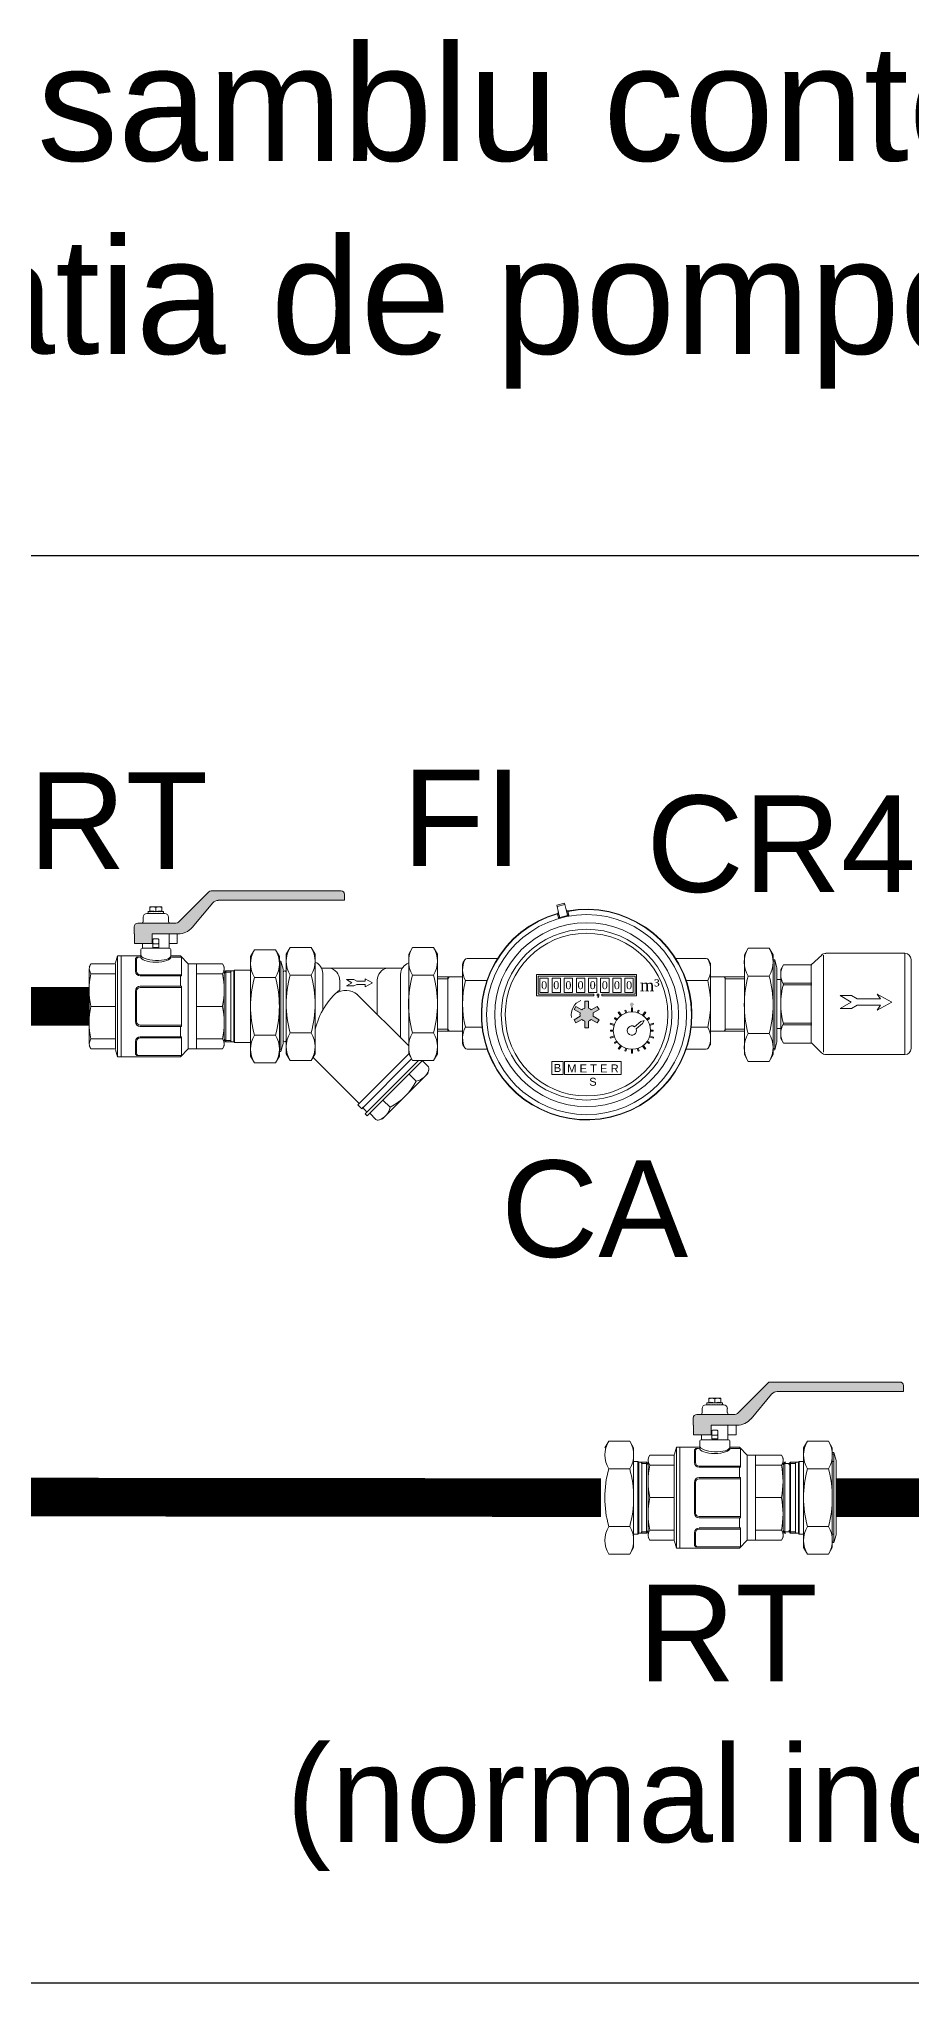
# Model space of a CAD drawing. Extents: x -6531732 to 89637, y -8915 to 32458.
# Drawn here: x 9324 to 10455, y 29940 to 32458 of the extents above; entities that cross this region are included whole.
import ezdxf

# ---------------------------------------------------------------- set-up
doc = ezdxf.new("R2010")
doc.units = 0
doc.linetypes.add('AM_ISO08W050', pattern=[18, 12, -1.5, 3, -1.5])
doc.layers.add('SAN-MC-COLD WATER', color=5, linetype='Continuous', lineweight=30)
doc.layers.add('SAN-MC-VALVE', color=7, linetype='Continuous', lineweight=5)
doc.layers.add('SAN-MC-TEXT', color=7, linetype='Continuous')
doc.styles.get("Standard").update_dxf_attribs({"font": 'arial.ttf'})

msp = doc.modelspace()

# ---------------------------------------------------------------- hatches: boundary and pattern name
at = {"layer": 'SAN-MC-VALVE', "lineweight": 5}
h = msp.add_hatch(color=1, dxfattribs=at)
h.dxf.hatch_style = 1
h.paths.add_polyline_path([(9448.5, 31286.6), (9448.1, 31308.3), (9448.4, 31310.1), (9449, 31311.2), (9450.1, 31312.2), (9450.5, 31312.4), (9451.6, 31312.9), (9452.8, 31313), (9502.2, 31313), (9503.9, 31313.4), (9505.5, 31314.4), (9544.7, 31353.6), (9546.2, 31354.6), (9548, 31355), (9716.1, 31355), (9719.4, 31353.6), (9720.7, 31350.3), (9720.7, 31342.6), (9557, 31342.6), (9554.8, 31342.3), (9553, 31341.7), (9551.2, 31340.6), (9549.8, 31339.2), (9523.1, 31307.4), (9519.2, 31303.7), (9517.4, 31302.4), (9515.1, 31301.2), (9511.6, 31299.9), (9508.1, 31299.2), (9505.2, 31299), (9471.4, 31299), (9471.4, 31286.6)])
h = msp.add_hatch(color=5, dxfattribs=at)
h.dxf.hatch_style = 1
h.paths.add_polyline_path([(10050.5, 31201.2), (10048.3, 31205.1), (10040.5, 31200.7, 0.131031), (10036.7, 31202.9), (10036.7, 31211.8), (10032.2, 31211.8), (10032.2, 31202.9, 0.131031), (10028.3, 31200.7), (10020.6, 31205.1), (10018.3, 31201.2), (10026.1, 31196.8, 0.131031), (10026.1, 31192.3), (10018.3, 31187.8), (10020.6, 31184), (10028.3, 31188.4, 0.131031), (10032.2, 31186.2), (10032.2, 31177.3), (10036.7, 31177.3), (10036.7, 31186.2, 0.131031), (10040.5, 31188.4), (10048.3, 31184), (10050.5, 31187.8), (10042.8, 31192.3, 0.131031), (10042.8, 31196.8)])
h = msp.add_hatch(color=1, dxfattribs=at)
h.dxf.hatch_style = 1
h.paths.add_polyline_path([(10172.9, 30650.1), (10172.5, 30671.9), (10172.9, 30673.7), (10173.5, 30674.7), (10174.5, 30675.7), (10174.9, 30676), (10176, 30676.4), (10177.2, 30676.6), (10226.6, 30676.6), (10228.4, 30676.9), (10229.9, 30677.9), (10269.1, 30717.2), (10270.6, 30718.2), (10272.4, 30718.5), (10440.5, 30718.5), (10443.8, 30717.2), (10445.1, 30713.9), (10445.1, 30706.1), (10281.4, 30706.1), (10279.2, 30705.8), (10277.4, 30705.2), (10275.7, 30704.1), (10274.2, 30702.8), (10247.5, 30670.9), (10243.6, 30667.2), (10241.8, 30666), (10239.5, 30664.7), (10236, 30663.4), (10232.5, 30662.7), (10229.6, 30662.6), (10195.9, 30662.6), (10195.9, 30650.1)])

# ---------------------------------------------------------------- linework, layer by layer
at = {"layer": 'SAN-MC-COLD WATER', "const_width": 50}
msp.add_lwpolyline([(8995.8, 31205.2), (9389.8, 31205.2)], dxfattribs=at)
for points in [[(9209.7, 31205.2), (9209.7, 30629.6, 0.41389), (9269.7, 30569.6), (10053.2, 30568.8)], [(10357.7, 30568.8), (11187, 30568.8, 0.414214), (11247, 30628.8), (11247, 31188.4)]]:
    msp.add_lwpolyline(points, format="xyb", dxfattribs=at)
at = {"layer": 'SAN-MC-TEXT'}
for points in [[(8975.5, 31789.1), (11478.6, 31789.1, -0.414214), (11545.3, 31722.5)], [(11545.3, 30006.6, -0.414214), (11478.6, 29939.9), (8975.5, 29939.9)]]:
    msp.add_lwpolyline(points, format="xyb", dxfattribs=at)
at = {"layer": 'SAN-MC-VALVE', "linetype": 'Continuous', "lineweight": 5}
for p, q in [((9468.3, 31328.6), (9468.3, 31334)), ((9468.3, 31334), (9483.9, 31334)), ((9476.1, 31327.9), (9476.1, 31333.4)), ((9483.9, 31328.6), (9483.9, 31334)), ((9505.5, 31314.4), (9544.7, 31353.6)), ((9549.8, 31339.2), (9523.1, 31307.4)), ((9548, 31355), (9716.1, 31355)), ((9557, 31342.6), (9720.7, 31342.6)), ((9720.3, 31342.6), (9720.7, 31343)), ((9720.7, 31342.6), (9720.7, 31350.3)), ((9448.1, 31299), (9448.1, 31308.3)), ((9452.8, 31313), (9502.2, 31313)), ((9459.8, 31315.3), (9459.8, 31320.8)), ((9464.4, 31325.5), (9487.8, 31325.5)), ((9468.3, 31328.6), (9466, 31327.9)), ((9466, 31327.9), (9486.2, 31327.9)), ((9466, 31325.8), (9466, 31327.9)), ((9466.2, 31325.5), (9466, 31325.8)), ((9467.3, 31325.5), (9466.2, 31325.8)), ((9466.2, 31325.5), (9466.2, 31325.8)), ((9467.3, 31325.8), (9467.3, 31325.5)), ((9469.6, 31325.5), (9467.4, 31325.8)), ((9472.6, 31325.5), (9469.6, 31325.8)), ((9469.6, 31325.8), (9469.6, 31325.5)), ((9476.1, 31325.5), (9472.6, 31325.8)), ((9472.6, 31325.8), (9472.6, 31325.5)), ((9476.1, 31325.8), (9476.1, 31325.5)), ((9479.6, 31325.5), (9476.1, 31325.8)), ((9482.6, 31325.5), (9479.6, 31325.8)), ((9479.6, 31325.8), (9479.6, 31325.5)), ((9484.8, 31325.5), (9482.6, 31325.8)), ((9482.6, 31325.8), (9482.6, 31325.5)), ((9483.9, 31328.6), (9486.2, 31327.9)), ((9486, 31325.5), (9484.8, 31325.8)), ((9484.8, 31325.8), (9484.8, 31325.5)), ((9486.2, 31325.5), (9486, 31325.8)), ((9486, 31325.8), (9486, 31325.5)), ((9486.2, 31325.5), (9486.2, 31327.9)), ((9492.4, 31315.3), (9492.4, 31320.8)), ((9448.5, 31299), (9448.1, 31299)), ((9448.5, 31299), (9448.5, 31286.6)), ((9448.5, 31286.6), (9471.4, 31286.6)), ((9459, 31280.4), (9459, 31286.6)), ((9471.4, 31286.6), (9471.4, 31299)), ((9471.4, 31299), (9505.2, 31299)), ((9472.2, 31281.5), (9472.2, 31291.7)), ((9472.2, 31281.5), (9480, 31281.5)), ((9479.2, 31292.5), (9473, 31292.5)), ((9473, 31286.4), (9479.2, 31286.4)), ((9480, 31281.5), (9480, 31291.7)), ((9493.2, 31280.4), (9493.2, 31299)), ((9503.7, 31286.6), (9493.2, 31286.6)), ((9503.7, 31299), (9503.7, 31286.6)), ((9650.2, 31281.6), (9645.1, 31272.8)), ((9650.2, 31281.6), (9677.4, 31281.6)), ((9677.4, 31281.6), (9682.5, 31272.8)), ((9808.8, 31281.6), (9803.8, 31272.8)), ((9808.8, 31281.6), (9836, 31281.6)), ((9836, 31281.6), (9841.1, 31272.8)), ((10243.9, 31280.6), (10238.9, 31271.8)), ((10271.1, 31280.6), (10243.9, 31280.6)), ((10271.1, 31280.6), (10276.2, 31271.8)), ((9389.8, 31256.6), (9392, 31260.4)), ((9422.5, 31260.4), (9392, 31260.4)), ((9423.6, 31150), (9423.6, 31260.4)), ((9426.3, 31270.6), (9423.9, 31261.6)), ((9426.3, 31139.9), (9426.3, 31270.6)), ((9455.1, 31270.6), (9426.3, 31270.6)), ((9431, 31270.6), (9431, 31139.9)), ((9449.7, 31265.9), (9449.7, 31250.8)), ((9451.2, 31265.9), (9451.2, 31250.8)), ((9454.3, 31269), (9455.1, 31269)), ((9456.7, 31270.6), (9456.7, 31278.8)), ((9458.2, 31280.4), (9494, 31280.4)), ((9495.6, 31270.6), (9495.6, 31278.8)), ((9497.1, 31270.6), (9508, 31270.6)), ((9497.1, 31269), (9509.5, 31269)), ((9508, 31270.6), (9518.1, 31260.4)), ((9509.5, 31269), (9509.5, 31244.6)), ((9518.1, 31260.4), (9562.5, 31260.4)), ((9518.1, 31150), (9518.1, 31260.4)), ((9529, 31150), (9529, 31260.4)), ((9564.8, 31256.5), (9562.5, 31260.4)), ((9564.8, 31256.5), (9564.8, 31154)), ((9604, 31278.6), (9598.9, 31269.8)), ((9598.9, 31269.8), (9598.9, 31140.7)), ((9631.1, 31278.6), (9604, 31278.6)), ((9631.1, 31278.6), (9636.2, 31269.8)), ((9636.2, 31269.8), (9636.2, 31140.7)), ((9636.2, 31263.6), (9638.3, 31263.6)), ((9638.8, 31261.7), (9636.2, 31261.7)), ((9638.3, 31263.6), (9638.3, 31148.8)), ((9638.3, 31263.6), (9641.1, 31253.3)), ((9645.1, 31143.7), (9645.1, 31272.8)), ((9676.9, 31263.6), (9676.8, 31263.6)), ((9682.5, 31143.7), (9682.5, 31272.8)), ((9803.8, 31143.7), (9803.8, 31272.8)), ((9803.8, 31261.4), (9803.8, 31261.4)), ((9841.1, 31143.7), (9841.1, 31272.8)), ((10238.9, 31271.8), (10238.9, 31142.7)), ((10276.2, 31271.8), (10276.2, 31142.7)), ((10276.2, 31265.5), (10278.3, 31265.5)), ((10278.8, 31263.7), (10276.2, 31263.7)), ((10278.3, 31265.5), (10278.3, 31150.8)), ((10278.3, 31265.5), (10281, 31255.3)), ((10281, 31255.3), (10281, 31159.2)), ((10289.5, 31259.1), (10286, 31253)), ((10289.4, 31259.1), (10289.4, 31259.1)), ((10289.5, 31259.1), (10326.2, 31259.1)), ((10325.4, 31259.1), (10339.1, 31271.7)), ((10325.4, 31259.1), (10325.4, 31157.5)), ((10341.4, 31271.7), (10341.4, 31145.9)), ((10344.5, 31273.9), (10447, 31273.9)), ((10447, 31273.9), (10447, 31142.7)), ((10455, 31265.8), (10455, 31150.8)), ((9392, 31247.5), (9423.6, 31247.5)), ((9455.9, 31246.1), (9509.5, 31246.1)), ((9455.9, 31244.6), (9509.5, 31244.6)), ((9455.9, 31231.3), (9509.5, 31231.3)), ((9508, 31244.6), (9508, 31231.3)), ((9509.5, 31179.2), (9509.5, 31231.3)), ((9562.5, 31247.5), (9529, 31247.5)), ((9566.8, 31251.3), (9564.8, 31247.8)), ((9573.2, 31249.6), (9565.8, 31249.6)), ((9566.8, 31251.3), (9566.8, 31159.2)), ((9566.8, 31251.3), (9577.1, 31251.3)), ((9573.2, 31251.3), (9573.2, 31159.2)), ((9573.2, 31249.6), (9574.2, 31251.3)), ((9578.1, 31252.3), (9577.1, 31251.3)), ((9577.1, 31251.3), (9577.1, 31159.2)), ((9578.1, 31252.3), (9578.1, 31158.2)), ((9578.1, 31252.3), (9598.9, 31252.3)), ((9631.1, 31242.5), (9604, 31242.5)), ((9641.1, 31253.3), (9641.1, 31157.2)), ((9645.1, 31254.9), (9646.2, 31254.9)), ((9650.2, 31245.5), (9677.4, 31245.5)), ((9690.7, 31254.9), (9795.8, 31254.9)), ((9692.4, 31200.1), (9692.4, 31248)), ((9714.4, 31226.6), (9714.4, 31239.4)), ((9763.1, 31194.5), (9763.1, 31239.4)), ((9793.4, 31164.2), (9793.4, 31246.7)), ((9803.8, 31254.9), (9804.9, 31254.9)), ((9808.8, 31245.5), (9836, 31245.5)), ((9840, 31254.9), (9841.1, 31254.9)), ((10271.1, 31244.5), (10243.9, 31244.5)), ((10281, 31239.8), (10287, 31239.8)), ((10286, 31253), (10286, 31163.5)), ((10289.5, 31235.2), (10326.2, 31235.2)), ((10289.5, 31233), (10326.2, 31233)), ((9392, 31205.2), (9423.6, 31205.2)), ((9449.7, 31185.4), (9449.7, 31225.1)), ((9451.2, 31185.4), (9451.2, 31225.1)), ((9455.9, 31229.7), (9509.5, 31229.7)), ((9529, 31205.2), (9562.5, 31205.2)), ((9455.9, 31180.7), (9509.5, 31180.7)), ((10289.5, 31183.6), (10326.2, 31183.6)), ((10289.5, 31181.3), (10326.2, 31181.3)), ((9392, 31163), (9423.6, 31163)), ((9449.7, 31144.6), (9449.7, 31159.7)), ((9451.2, 31144.6), (9451.2, 31159.7)), ((9455.9, 31179.2), (9509.5, 31179.2)), ((9455.9, 31165.9), (9509.5, 31165.9)), ((9455.9, 31164.4), (9509.5, 31164.4)), ((9508, 31165.9), (9508, 31179.2)), ((9509.5, 31141.5), (9509.5, 31165.9)), ((9562.5, 31163), (9529, 31163)), ((9566.8, 31159.2), (9564.8, 31162.7)), ((9573.2, 31160.9), (9565.8, 31160.9)), ((9566.8, 31159.2), (9577.1, 31159.2)), ((9573.2, 31160.9), (9574.2, 31159.2)), ((9578.1, 31158.2), (9577.1, 31159.2)), ((9578.1, 31158.2), (9598.9, 31158.2)), ((9631.1, 31168), (9604, 31168)), ((9638.3, 31146.9), (9641.1, 31157.2)), ((9650.2, 31171), (9677.4, 31171)), ((9808.8, 31171), (9836, 31171)), ((10271.1, 31170), (10243.9, 31170)), ((10278.3, 31148.9), (10281, 31159.2)), ((10281, 31176.6), (10286.9, 31176.6)), ((10289.5, 31157.4), (10286, 31163.5)), ((10289.5, 31157.4), (10326.2, 31157.4)), ((10326.2, 31157.4), (10339, 31145)), ((9389.8, 31153.9), (9392, 31150)), ((9422.4, 31150), (9392, 31150)), ((9426.3, 31139.9), (9423.9, 31148.9)), ((9508, 31139.9), (9426.3, 31139.9)), ((9454.3, 31141.5), (9509.5, 31141.5)), ((9508, 31139.9), (9518.1, 31150)), ((9518.1, 31150), (9562.5, 31150)), ((9564.8, 31154), (9562.5, 31150)), ((9604, 31131.9), (9598.9, 31140.7)), ((9631.1, 31131.9), (9604, 31131.9)), ((9631.1, 31131.9), (9636.2, 31140.7)), ((9638.8, 31148.8), (9636.2, 31148.8)), ((9636.2, 31146.9), (9638.3, 31146.9)), ((9650.2, 31135), (9645.1, 31143.7)), ((9650.2, 31135), (9677.4, 31135)), ((9677.4, 31135), (9682.5, 31143.7)), ((9753.9, 31067.3), (9821, 31134.4)), ((9808.8, 31135), (9803.8, 31143.7)), ((9808.8, 31135), (9836, 31135)), ((9829.3, 31126.7), (9821.2, 31134.9)), ((9836, 31135), (9841.1, 31143.7)), ((10243.9, 31133.9), (10238.9, 31142.7)), ((10271.1, 31133.9), (10243.9, 31133.9)), ((10271.1, 31133.9), (10276.2, 31142.7)), ((10278.8, 31150.8), (10276.2, 31150.8)), ((10276.2, 31148.9), (10278.3, 31148.9)), ((10344.6, 31142.7), (10447, 31142.7)), ((9769.9, 31059.5), (9828.7, 31118.3)), ((9813.6, 31108.5), (9804.2, 31117.9)), ((9830.1, 31123.7), (9828.7, 31118.3)), ((9779.7, 31074.5), (9770.2, 31083.9)), ((9744.1, 31074.5), (9750, 31067.8)), ((9761.4, 31058.8), (9753.3, 31067)), ((9764.4, 31058), (9769.9, 31059.5)), ((10229.9, 30677.9), (10269.1, 30717.2)), ((10274.2, 30702.8), (10247.5, 30670.9)), ((10272.4, 30718.5), (10440.5, 30718.5)), ((10281.4, 30706.1), (10445.1, 30706.1)), ((10444.7, 30706.1), (10445.1, 30706.6)), ((10445.1, 30706.1), (10445.1, 30713.9)), ((10177.2, 30676.6), (10226.6, 30676.6)), ((10184.2, 30678.9), (10184.2, 30684.3)), ((10188.9, 30689), (10212.2, 30689)), ((10192.7, 30692.1), (10190.4, 30691.5)), ((10190.4, 30691.5), (10210.6, 30691.5)), ((10190.4, 30689.3), (10190.4, 30691.5)), ((10190.6, 30689), (10190.4, 30689.3)), ((10191.8, 30689), (10190.6, 30689.3)), ((10190.6, 30689), (10190.6, 30689.3)), ((10194, 30689), (10191.8, 30689.3)), ((10191.8, 30689.3), (10191.8, 30689)), ((10192.7, 30692.1), (10192.7, 30697.6)), ((10192.7, 30697.6), (10208.3, 30697.6)), ((10197, 30689), (10194, 30689.3)), ((10194, 30689.3), (10194, 30689)), ((10197, 30689.3), (10197, 30689)), ((10200.5, 30689), (10197.1, 30689.3)), ((10200.5, 30691.5), (10200.5, 30696.9)), ((10200.5, 30689.3), (10200.5, 30689)), ((10204, 30689), (10200.5, 30689.3)), ((10207, 30689), (10204, 30689.3)), ((10204, 30689.3), (10204, 30689)), ((10209.3, 30689), (10207, 30689.3)), ((10207, 30689.3), (10207, 30689)), ((10208.3, 30692.1), (10208.3, 30697.6)), ((10208.3, 30692.1), (10210.6, 30691.5)), ((10210.4, 30689), (10209.3, 30689.3)), ((10209.3, 30689.3), (10209.3, 30689)), ((10210.6, 30689), (10210.4, 30689.3)), ((10210.4, 30689.3), (10210.4, 30689)), ((10210.6, 30689), (10210.6, 30691.5)), ((10216.8, 30678.9), (10216.8, 30684.3)), ((10172.5, 30662.6), (10172.5, 30671.9)), ((10172.9, 30662.6), (10172.5, 30662.6)), ((10172.9, 30662.6), (10172.9, 30650.1)), ((10195.9, 30650.1), (10195.9, 30662.6)), ((10195.9, 30662.6), (10229.6, 30662.6)), ((10196.6, 30645), (10196.6, 30655.3)), ((10203.6, 30656), (10197.4, 30656)), ((10204.4, 30645), (10204.4, 30655.3)), ((10217.6, 30643.9), (10217.6, 30662.6)), ((10228.2, 30662.6), (10228.2, 30650.1)), ((10150.8, 30634.1), (10148.4, 30625.1)), ((10150.8, 30503.5), (10150.8, 30634.1)), ((10179.5, 30634.1), (10150.8, 30634.1)), ((10155.4, 30634.1), (10155.4, 30503.5)), ((10172.9, 30650.1), (10195.9, 30650.1)), ((10174.1, 30629.4), (10174.1, 30614.3)), ((10175.7, 30629.4), (10175.7, 30614.3)), ((10178.8, 30632.5), (10179.5, 30632.5)), ((10181.1, 30634.1), (10181.1, 30642.3)), ((10182.7, 30643.9), (10218.4, 30643.9)), ((10183.4, 30643.9), (10183.4, 30650.1)), ((10196.6, 30645), (10204.4, 30645)), ((10197.4, 30649.9), (10203.6, 30649.9)), ((10228.2, 30650.1), (10217.6, 30650.1)), ((10220, 30634.1), (10220, 30642.3)), ((10221.5, 30634.1), (10232.4, 30634.1)), ((10221.5, 30632.5), (10234, 30632.5)), ((10232.4, 30634.1), (10242.5, 30624)), ((10234, 30632.5), (10234, 30608.1)), ((10114.2, 30620.1), (10116.5, 30624)), ((10146.9, 30624), (10116.5, 30624)), ((10116.5, 30611), (10148.1, 30611)), ((10148.1, 30513.6), (10148.1, 30624)), ((10180.3, 30609.7), (10234, 30609.7)), ((10180.3, 30608.1), (10234, 30608.1)), ((10232.4, 30608.1), (10232.4, 30594.8)), ((10242.5, 30624), (10286.9, 30624)), ((10242.5, 30513.6), (10242.5, 30624)), ((10253.4, 30513.6), (10253.4, 30624)), ((10286.9, 30611), (10253.4, 30611)), ((10289.2, 30620), (10286.9, 30624)), ((10289.2, 30620), (10289.2, 30517.6)), ((10291.2, 30614.8), (10289.2, 30611.3)), ((10297.7, 30613.1), (10290.2, 30613.1)), ((10291.2, 30614.8), (10291.2, 30522.7)), ((10291.2, 30614.8), (10292.8, 30614.8)), ((10297.7, 30614.8), (10297.7, 30522.7)), ((10297.7, 30613.1), (10298.6, 30614.8)), ((10174.1, 30548.9), (10174.1, 30588.6)), ((10175.7, 30548.9), (10175.7, 30588.6)), ((10180.3, 30594.8), (10234, 30594.8)), ((10180.3, 30593.3), (10234, 30593.3)), ((10234, 30542.7), (10234, 30594.8)), ((10116.5, 30568.8), (10148.1, 30568.8)), ((10253.4, 30568.8), (10286.9, 30568.8)), ((10116.5, 30526.5), (10148.1, 30526.5)), ((10180.3, 30544.3), (10234, 30544.3)), ((10180.3, 30542.7), (10234, 30542.7)), ((10180.3, 30529.5), (10234, 30529.5)), ((10180.3, 30527.9), (10234, 30527.9)), ((10232.4, 30529.5), (10232.4, 30542.7)), ((10234, 30505), (10234, 30529.5)), ((10286.9, 30526.5), (10253.4, 30526.5)), ((10291.2, 30522.7), (10289.2, 30526.2)), ((10114.2, 30517.5), (10116.5, 30513.6)), ((10146.9, 30513.6), (10116.5, 30513.6)), ((10150.8, 30503.5), (10148.4, 30512.4)), ((10232.4, 30503.5), (10150.8, 30503.5)), ((10174.1, 30508.1), (10174.1, 30523.2)), ((10175.7, 30508.1), (10175.7, 30523.2)), ((10178.8, 30505), (10234, 30505)), ((10232.4, 30503.5), (10242.5, 30513.6)), ((10242.5, 30513.6), (10286.9, 30513.6)), ((10289.2, 30517.6), (10286.9, 30513.6)), ((10297.7, 30524.5), (10290.2, 30524.5)), ((10291.2, 30522.7), (10292.8, 30522.7)), ((10297.7, 30524.5), (10298.6, 30522.7))]:
    msp.add_line(p, q, dxfattribs=at)
at = {"layer": 'SAN-MC-VALVE', "color": 7, "linetype": 'AM_ISO08W050', "lineweight": 5}
for q in [(9995.8, 31336.3), (10006.3, 31337)]:
    msp.add_line((10005.9, 31338.7), q, dxfattribs=at)
at = {"layer": 'SAN-MC-VALVE', "color": 7, "lineweight": 5}
for p, q in [((9996.2, 31334.7), (9995.8, 31336.3)), ((9996.2, 31334.7), (10006.3, 31337)), ((9996.2, 31334.7), (9999, 31322.6)), ((10009.1, 31324.9), (10006.3, 31337)), ((9873.7, 31156.8), (9873.7, 31259.9)), ((9876.5, 31265.3), (9874.2, 31261.4)), ((9918.7, 31267), (9879.5, 31267)), ((10150.1, 31267), (10189.4, 31267)), ((10192.4, 31265.3), (10194.7, 31261.4)), ((10195.1, 31156.8), (10195.1, 31259.9)), ((9873.7, 31243.6), (9841.1, 31243.6)), ((9854.7, 31241), (9841.1, 31241)), ((9854.7, 31243.6), (9854.7, 31173.1)), ((9856.2, 31243.6), (9854.7, 31241)), ((9905.2, 31238.5), (9877.5, 31238.5)), ((10163.7, 31238.5), (10191.4, 31238.5)), ((10195.1, 31243.6), (10238.9, 31243.6)), ((10212.6, 31243.6), (10214.1, 31241)), ((10214.1, 31243.6), (10214.1, 31173.1)), ((10214.1, 31241), (10238.9, 31241)), ((10065, 31182.2), (10065.5, 31183.5)), ((10070, 31180.6), (10065, 31182.2)), ((10065.5, 31183.5), (10070.4, 31181.9)), ((10071.2, 31190.6), (10070.4, 31189.5)), ((10073.2, 31187.5), (10070.4, 31189.5)), ((10071.2, 31190.6), (10074, 31188.6)), ((10075.4, 31197.2), (10076.5, 31198)), ((10078.4, 31193), (10075.4, 31197.2)), ((10076.5, 31198), (10079.5, 31193.8)), ((10085.3, 31200.3), (10084, 31199.9)), ((10085.1, 31196.6), (10084, 31199.9)), ((10085.3, 31200.3), (10086.4, 31197)), ((10092.5, 31203.2), (10093.9, 31203.2)), ((10092.5, 31198), (10092.5, 31203.2)), ((10093.9, 31203.2), (10093.9, 31198)), ((10100, 31197), (10101.1, 31200.3)), ((10102.4, 31199.9), (10101.1, 31200.3)), ((10102.4, 31199.9), (10101.3, 31196.6)), ((10106.8, 31193.8), (10109.9, 31198)), ((10111, 31197.2), (10108, 31193)), ((10109.9, 31198), (10111, 31197.2)), ((10112.3, 31188.6), (10115.1, 31190.6)), ((10116, 31189.5), (10113.2, 31187.5)), ((10116, 31189.5), (10115.1, 31190.6)), ((10116, 31181.9), (10120.9, 31183.5)), ((10121.3, 31182.2), (10116.4, 31180.6)), ((10120.9, 31183.5), (10121.3, 31182.2)), ((9854.7, 31175.7), (9841.1, 31175.7)), ((9873.7, 31173.1), (9841.1, 31173.1)), ((9856.2, 31173.1), (9854.7, 31175.7)), ((9876.5, 31151.4), (9874.2, 31155.4)), ((9898.9, 31178.2), (9877.5, 31178.2)), ((10065, 31165.4), (10070, 31167)), ((10065.5, 31164.1), (10065, 31165.4)), ((10065.5, 31174.5), (10065.5, 31173.1)), ((10065.5, 31174.5), (10069, 31174.5)), ((10069, 31173.1), (10065.5, 31173.1)), ((10070.4, 31165.7), (10065.5, 31164.1)), ((10070.4, 31158.1), (10073.2, 31160.1)), ((10070.4, 31158.1), (10071.2, 31157)), ((10074, 31159), (10071.2, 31157)), ((10075.4, 31150.4), (10078.4, 31154.6)), ((10108, 31154.6), (10111, 31150.4)), ((10115.1, 31157), (10112.3, 31159)), ((10113.2, 31160.1), (10116, 31158.1)), ((10115.1, 31157), (10116, 31158.1)), ((10120.9, 31164.1), (10116, 31165.7)), ((10116.4, 31167), (10121.3, 31165.4)), ((10117.4, 31174.5), (10120.8, 31174.5)), ((10120.8, 31173.1), (10117.4, 31173.1)), ((10120.8, 31173.1), (10120.8, 31174.5)), ((10121.3, 31165.4), (10120.9, 31164.1)), ((10170, 31178.2), (10191.4, 31178.2)), ((10192.4, 31151.4), (10194.7, 31155.4)), ((10195.1, 31173.1), (10238.9, 31173.1)), ((10212.6, 31173.1), (10214.1, 31175.7)), ((10214.1, 31175.7), (10238.9, 31175.7)), ((9905.5, 31149.7), (9879.5, 31149.7)), ((10076.5, 31149.6), (10075.4, 31150.4)), ((10079.5, 31153.8), (10076.5, 31149.6)), ((10084, 31147.7), (10085.1, 31151)), ((10084, 31147.7), (10085.3, 31147.3)), ((10086.4, 31150.6), (10085.3, 31147.3)), ((10092.5, 31144.4), (10092.5, 31149.6)), ((10093.9, 31144.4), (10092.5, 31144.4)), ((10093.9, 31149.6), (10093.9, 31144.4)), ((10101.1, 31147.3), (10100, 31150.6)), ((10101.1, 31147.3), (10102.4, 31147.7)), ((10101.3, 31151), (10102.4, 31147.7)), ((10109.9, 31149.6), (10106.8, 31153.8)), ((10111, 31150.4), (10109.9, 31149.6)), ((10163.4, 31149.7), (10189.4, 31149.7))]:
    msp.add_line(p, q, dxfattribs=at)
at = {"layer": 'SAN-MC-VALVE', "lineweight": 5}
for p, q in [((9389.8, 31254), (9389.8, 31156.5)), ((9730.3, 31235.7), (9723.1, 31239.9)), ((9732.7, 31239.9), (9723.1, 31239.9)), ((9723.1, 31231.6), (9730.3, 31235.7)), ((9732.7, 31231.6), (9723.1, 31231.6)), ((9736.4, 31237.7), (9732.7, 31239.9)), ((9736.4, 31233.7), (9732.7, 31231.6)), ((9747.6, 31237.7), (9736.4, 31237.7)), ((9747.6, 31233.7), (9736.4, 31233.7)), ((9747.6, 31240.9), (9747.6, 31237.7)), ((9756.7, 31235.7), (9747.6, 31240.9)), ((9756.7, 31235.7), (9747.6, 31230.5)), ((9747.6, 31230.5), (9747.6, 31233.7)), ((10377.4, 31210.8), (10363, 31219.1)), ((10377.8, 31219.1), (10363, 31219.1)), ((10363, 31202.5), (10377.4, 31210.8)), ((10385.2, 31214.8), (10377.8, 31219.1)), ((10385.2, 31206.8), (10377.8, 31202.5)), ((10415.4, 31214.8), (10385.2, 31214.8)), ((10415.4, 31206.8), (10385.2, 31206.8)), ((10411.2, 31221.2), (10415.4, 31214.8)), ((10430.2, 31210.8), (10411.2, 31221.2)), ((10430.2, 31210.8), (10411.2, 31200.4)), ((10411.2, 31200.4), (10415.4, 31206.8)), ((10377.8, 31202.5), (10363, 31202.5)), ((10114.2, 30617.5), (10114.2, 30520))]:
    msp.add_line(p, q, dxfattribs=at)
at = {"layer": 'SAN-MC-VALVE', "linetype": 'Continuous'}
for p, q in [((10063.1, 30642.1), (10058.1, 30633.3)), ((10063.1, 30642.1), (10090.3, 30642.1)), ((10090.3, 30642.1), (10095.4, 30633.3)), ((10095.4, 30633.3), (10095.4, 30504.2)), ((10320.6, 30642.1), (10315.5, 30633.3)), ((10315.5, 30633.3), (10315.5, 30504.2)), ((10347.8, 30642.1), (10320.6, 30642.1)), ((10347.8, 30642.1), (10352.9, 30633.3)), ((10352.9, 30633.3), (10352.9, 30504.2)), ((10352.9, 30627.1), (10354.9, 30627.1)), ((10354.9, 30627.1), (10354.9, 30512.3)), ((10354.9, 30627.1), (10357.7, 30616.8)), ((10063.1, 30606), (10090.3, 30606)), ((10100.9, 30615.8), (10094.4, 30615.8)), ((10100.9, 30615.8), (10100.9, 30521.7)), ((10100.9, 30615.8), (10101.9, 30614.8)), ((10101.9, 30614.8), (10101.9, 30522.7)), ((10112.2, 30614.8), (10101.9, 30614.8)), ((10105.8, 30613.1), (10104.8, 30614.8)), ((10105.8, 30614.8), (10105.8, 30522.7)), ((10113.2, 30613.1), (10105.8, 30613.1)), ((10112.2, 30614.8), (10112.2, 30522.7)), ((10112.2, 30614.8), (10114.2, 30611.3)), ((10114.2, 30611.3), (10114.2, 30526.2)), ((10298.7, 30614.8), (10296.7, 30611.3)), ((10305.2, 30613.1), (10297.7, 30613.1)), ((10298.7, 30614.8), (10298.7, 30522.7)), ((10298.7, 30614.8), (10309.1, 30614.8)), ((10305.2, 30614.8), (10305.2, 30522.7)), ((10305.2, 30613.1), (10306.2, 30614.8)), ((10310.1, 30615.8), (10309.1, 30614.8)), ((10309.1, 30614.8), (10309.1, 30522.7)), ((10310.1, 30615.8), (10310.1, 30521.7)), ((10310.1, 30615.8), (10316.5, 30615.8)), ((10347.8, 30606), (10320.6, 30606)), ((10351.9, 30615.8), (10354.9, 30615.8)), ((10355.4, 30625.2), (10352.9, 30625.2)), ((10357.7, 30616.8), (10357.7, 30520.7)), ((10063.1, 30531.5), (10090.3, 30531.5)), ((10112.2, 30522.7), (10114.2, 30526.2)), ((10298.7, 30522.7), (10296.7, 30526.2)), ((10347.8, 30531.5), (10320.6, 30531.5)), ((10090.3, 30495.5), (10095.4, 30504.2)), ((10100.9, 30521.7), (10094.4, 30521.7)), ((10100.9, 30521.7), (10101.9, 30522.7)), ((10112.2, 30522.7), (10101.9, 30522.7)), ((10105.8, 30524.5), (10104.8, 30522.7)), ((10113.2, 30524.5), (10105.8, 30524.5)), ((10305.2, 30524.5), (10297.7, 30524.5)), ((10298.7, 30522.7), (10309.1, 30522.7)), ((10305.2, 30524.5), (10306.2, 30522.7)), ((10310.1, 30521.7), (10309.1, 30522.7)), ((10310.1, 30521.7), (10316.5, 30521.7)), ((10320.6, 30495.5), (10315.5, 30504.2)), ((10347.8, 30495.5), (10352.9, 30504.2)), ((10351.9, 30521.7), (10354.9, 30521.7)), ((10355.4, 30512.3), (10352.9, 30512.3)), ((10352.9, 30510.5), (10354.9, 30510.5)), ((10354.9, 30510.5), (10357.7, 30520.7)), ((10063.1, 30495.5), (10090.3, 30495.5)), ((10320.6, 30495.5), (10347.8, 30495.5))]:
    msp.add_line(p, q, dxfattribs=at)
at = {"layer": 'SAN-MC-VALVE', "color": 7, "lineweight": 5}
for points in [[(9996.6, 31325.7), (9996.6, 31325.7), (9996.6, 31325.7), (9996.6, 31325.7), (9996.6, 31325.6), (9996.6, 31325.6), (9996.6, 31325.6), (9996.6, 31325.6), (9996.6, 31325.6), (9996.6, 31325.6), (9996.6, 31325.5), (9996.6, 31325.5), (9996.6, 31325.5), (9996.7, 31325.4), (9996.7, 31325.4), (9996.7, 31325.4), (9996.7, 31325.4), (9996.7, 31325.3), (9996.7, 31325.3), (9996.7, 31325.2), (9996.7, 31325.2)], [(9996.7, 31325.2), (9996.7, 31325), (9996.8, 31324.8), (9996.9, 31324.5), (9997, 31324.1), (9997, 31323.9), (9997.1, 31323.4), (9997.2, 31323.2), (9997.2, 31323), (9997.3, 31322.7), (9997.3, 31322.5), (9997.4, 31322.3), (9997.4, 31322.1), (9997.5, 31321.6), (9997.6, 31321.4), (9997.6, 31321.2), (9997.7, 31320.9), (9997.8, 31320.7), (9997.8, 31320.5), (9997.9, 31320.3), (9997.9, 31320), (9998, 31319.8)], [(9998, 31319.8), (9998.1, 31319.8), (9998.2, 31319.9), (9998.3, 31320), (9998.4, 31320.1), (9998.5, 31320.1), (9998.6, 31320.2), (9998.7, 31320.4), (9998.8, 31320.5), (9998.8, 31320.6), (9998.9, 31320.7), (9999, 31320.8), (9999, 31321), (9999, 31321.1), (9999.1, 31321.2), (9999.1, 31321.4), (9999.1, 31321.5), (9999.1, 31321.6), (9999.1, 31321.8), (9999.1, 31321.9), (9999.1, 31322), (9999.1, 31322.2), (9999.1, 31322.3), (9999.1, 31322.4), (9999, 31322.6)], [(10009.1, 31324.9), (10009.2, 31324.8), (10009.2, 31324.6), (10009.3, 31324.5), (10009.3, 31324.4), (10009.4, 31324.2), (10009.4, 31324.1), (10009.5, 31324), (10009.6, 31323.9), (10009.7, 31323.7), (10009.8, 31323.6), (10009.9, 31323.5), (10009.9, 31323.4), (10010, 31323.3), (10010.1, 31323.3), (10010.2, 31323.2), (10010.4, 31323.1), (10010.5, 31323.1), (10010.6, 31323), (10010.7, 31323), (10010.8, 31322.9), (10010.9, 31322.9), (10011.1, 31322.9), (10011.2, 31322.9), (10011.3, 31322.9)], [(10010, 31328.3), (10010, 31328.4), (10010, 31328.4), (10010, 31328.4), (10010, 31328.5), (10010, 31328.5), (10010, 31328.5), (10010, 31328.6), (10010, 31328.6), (10010, 31328.6), (10009.9, 31328.7), (10009.9, 31328.7), (10009.9, 31328.7), (10009.9, 31328.7), (10009.9, 31328.7), (10009.9, 31328.8), (10009.9, 31328.8), (10009.9, 31328.8), (10009.9, 31328.8), (10009.9, 31328.8), (10009.9, 31328.8)], [(10011.3, 31322.9), (10011.2, 31323.2), (10011.2, 31323.4), (10011.1, 31323.6), (10011.1, 31323.8), (10011, 31324.1), (10011, 31324.3), (10010.9, 31324.5), (10010.8, 31325), (10010.8, 31325.2), (10010.7, 31325.4), (10010.7, 31325.6), (10010.6, 31325.9), (10010.5, 31326.3), (10010.5, 31326.5), (10010.4, 31326.8), (10010.4, 31327), (10010.3, 31327.2), (10010.2, 31327.7), (10010.1, 31327.9), (10010.1, 31328.1), (10010, 31328.3)]]:
    msp.add_lwpolyline(points, dxfattribs=at)
for points in [[(10097.2, 31244.3), (10097.2, 31220.8), (10054.3, 31220.8), (10054.3, 31218.7), (10099.2, 31218.7), (10099.2, 31246.4), (9969.6, 31246.4), (9969.6, 31218.7), (10043.9, 31218.7), (10043.9, 31220.8), (9971.7, 31220.8), (9971.7, 31244.3)], [(9973.9, 31241.9), (9973.9, 31223.2), (9984.8, 31223.2), (9984.8, 31241.9)], [(9989.7, 31223.2), (10000.6, 31223.2), (10000.6, 31241.9), (9989.7, 31241.9)], [(10005.4, 31223.2), (10016.3, 31223.2), (10016.3, 31241.9), (10005.4, 31241.9)], [(10021.1, 31223.2), (10032, 31223.2), (10032, 31241.9), (10021.1, 31241.9)], [(10036.8, 31223.2), (10047.7, 31223.2), (10047.7, 31241.9), (10036.8, 31241.9)], [(10052.6, 31223.2), (10063.5, 31223.2), (10063.5, 31241.9), (10052.6, 31241.9)], [(10068.3, 31223.2), (10079.2, 31223.2), (10079.2, 31241.9), (10068.3, 31241.9)], [(9989.5, 31133.7), (9989.5, 31117.1), (10003.9, 31117.1), (10003.9, 31133.7)], [(10079.4, 31117.1), (10079.4, 31133.7), (10005.8, 31133.7), (10005.8, 31117.1)]]:
    msp.add_lwpolyline(points, close=True, dxfattribs=at)
at = {"layer": 'SAN-MC-VALVE', "color": 1, "lineweight": 5}
msp.add_lwpolyline([(10084, 31223.2), (10094.9, 31223.2), (10094.9, 31241.9), (10084, 31241.9)], close=True, dxfattribs=at)
at = {"layer": 'SAN-MC-VALVE', "linetype": 'Continuous', "lineweight": 5}
for points in [[(9803.8, 31153.9), (9737.2, 31220.4)], [(9679.7, 31139.4), (9739.6, 31079.4)], [(9804.8, 31144.6), (9737.9, 31077.6), (9742.9, 31072.6), (9807.5, 31137.3)], [(9816.5, 31135), (9747.3, 31065.8), (9749.9, 31063.2), (9821.6, 31135)]]:
    msp.add_lwpolyline(points, dxfattribs=at)
at = {"layer": 'SAN-MC-VALVE', "color": 7, "lineweight": 5}
msp.add_lwpolyline([(10026.9, 31212.9, 0.360305), (10015, 31190.6)], format="xyb", dxfattribs=at)
for points in [[(10048.3, 31184), (10050.5, 31187.8), (10042.8, 31192.3, 0.131031), (10042.8, 31196.8), (10050.5, 31201.2), (10048.3, 31205.1), (10040.5, 31200.7, 0.131031), (10036.7, 31202.9), (10036.7, 31211.8), (10032.2, 31211.8), (10032.2, 31202.9, 0.131031), (10028.3, 31200.7), (10020.6, 31205.1), (10018.3, 31201.2), (10026.1, 31196.8, 0.131031), (10026.1, 31192.3), (10018.3, 31187.8), (10020.6, 31184), (10028.3, 31188.4, 0.131031), (10032.2, 31186.2), (10032.2, 31177.3), (10036.7, 31177.3), (10036.7, 31186.2, 0.131031), (10040.5, 31188.4)], [(10048.1, 31220.8), (10048.1, 31218.7), (10049.4, 31218.7, -0.177847), (10048.8, 31216.7), (10049.1, 31216.7, 0.19002), (10050.2, 31218.7), (10050.2, 31220.8)], [(10107, 31183.1), (10109.1, 31187.1), (10104.8, 31185.8), (10096.5, 31178.9, 6.854102), (10098.7, 31176.2)]]:
    msp.add_lwpolyline(points, format="xyb", close=True, dxfattribs=at)
for centre, radius in [((10034.4, 31194.5), 129.6), ((10034.4, 31194.5), 119.1), ((10034.4, 31194.5), 110.6), ((10034.4, 31194.5), 105.4), ((10093.2, 31173.8), 24.2)]:
    msp.add_circle(centre, radius, dxfattribs=at)
at = {"layer": 'SAN-MC-VALVE', "linetype": 'Continuous', "lineweight": 5}
for centre, radius, start, end in [((9472.2, 31319.8), 14.2, 74.0201, 105.9799), ((9480, 31319.8), 14.2, 74.0201, 105.9799), ((9548, 31350.3), 4.67, 90, 134.9999), ((9557, 31333.2), 9.33, 90, 140.0001), ((9716.1, 31350.3), 4.67, 0, 90), ((9452.8, 31308.3), 4.67, 90, 180), ((9457.4, 31315.3), 2.33, 270, 0), ((9464.4, 31320.8), 4.67, 90, 180), ((9471, 31311.3), 17.4, 73.0712, 106.9288), ((9481.1, 31311.4), 17.3, 72.983, 107.017), ((9487.8, 31320.8), 4.67, 0, 90), ((9494.8, 31315.3), 2.33, 180, 270), ((9502.2, 31317.7), 4.67, 270, 314.9996), ((9505.2, 31322.3), 23.3, 270, 320), ((9473, 31291.7), 0.778, 90, 180), ((9473, 31287.1), 0.778, 180, 270), ((9479.2, 31291.7), 0.778, 0, 90), ((9479.2, 31287.1), 0.778, 270, 0), ((9679.7, 31263.6), 34.6, 148.5878, 211.4122), ((9647.9, 31263.6), 34.6, 328.5878, 31.4122), ((9838.4, 31263.6), 34.6, 148.5878, 211.4122), ((9806.5, 31263.6), 34.6, 328.5878, 31.4122), ((10273.4, 31262.5), 34.6, 148.5878, 211.4122), ((10241.6, 31262.5), 34.6, 328.5878, 31.4122), ((9400.3, 31254), 10.5, 141.7703, 218.2297), ((9422.4, 31262), 1.56, 270, 344.9998), ((9452.8, 31265.9), 3.11, 90, 180), ((9454.3, 31265.9), 3.11, 90, 180), ((9455.1, 31272.1), 1.56, 270, 0), ((9455.1, 31270.6), 1.56, 270, 0), ((9458.2, 31278.8), 1.56, 90, 180), ((9494, 31278.8), 1.56, 0, 90), ((9497.1, 31272.1), 1.56, 180, 270), ((9497.1, 31270.6), 1.56, 180, 270), ((9554.5, 31254), 10.3, 320.9211, 39.0789), ((9633.5, 31260.5), 34.6, 148.5878, 211.4122), ((9601.6, 31260.5), 34.6, 328.5878, 31.4122), ((9676.8, 31248), 15.6, 0, 68.7818), ((9809, 31246.7), 15.6, 109.3511, 180), ((10310, 31246.6), 24, 148.5878, 211.4122), ((10344.5, 31265.8), 8.05, 90, 132.8475), ((10447, 31265.8), 8.05, 0, 90), ((9490.3, 31226.4), 100.6, 167.8706, 192.1294), ((9455.9, 31250.8), 6.22, 180, 270), ((9455.9, 31225.1), 6.22, 90, 180), ((9455.9, 31250.8), 4.67, 180, 270), ((9466.5, 31226.4), 98.2, 347.5816, 12.4184), ((9738.4, 31205.2), 139.5, 164.5036, 195.4964), ((9496.7, 31205.2), 139.5, 344.5036, 15.4964), ((9643.1, 31249), 2.04, 0, 180), ((9784.6, 31208.3), 139.5, 164.5036, 195.4964), ((9543, 31208.3), 139.5, 344.5036, 15.4964), ((9698.4, 31239.2), 15.9, 0.5631, 80.4196), ((9779.5, 31239), 16.4, 104.1951, 178.7722), ((9943.2, 31208.3), 139.5, 164.5036, 195.4964), ((9701.6, 31208.3), 139.5, 344.5036, 15.4964), ((10378.3, 31207.2), 139.5, 164.5036, 195.4964), ((10136.7, 31207.2), 139.5, 344.5036, 15.4964), ((10382.7, 31208.3), 96.7, 164.5036, 195.4964), ((9490.3, 31184.1), 100.6, 167.8706, 192.1294), ((9455.9, 31225.1), 4.67, 90, 180), ((9466.5, 31184.1), 98.2, 347.5816, 12.4184), ((9777.2, 31152.1), 97.5, 130.1157, 166.331), ((9722.2, 31202.6), 23.3, 49.7083, 124.1112), ((9455.9, 31185.4), 6.22, 180, 270), ((9455.9, 31185.4), 4.67, 180, 270), ((10310, 31169.9), 24, 148.5878, 211.4122), ((9400.3, 31156.5), 10.5, 141.7703, 218.2297), ((9455.9, 31159.7), 6.22, 90, 180), ((9455.9, 31159.7), 4.67, 90, 180), ((9554.5, 31156.5), 10.3, 320.9211, 39.0789), ((9633.5, 31149.9), 34.6, 148.5878, 211.4122), ((9601.6, 31149.9), 34.6, 328.5878, 31.4122), ((9643.1, 31161.5), 2.04, 180, 0), ((9679.7, 31153), 34.6, 148.5878, 211.4122), ((9647.9, 31153), 34.6, 328.5878, 31.4122), ((9838.4, 31153), 34.6, 148.5878, 211.4122), ((9806.5, 31153), 34.6, 328.5878, 31.4122), ((10273.4, 31151.9), 34.6, 148.5878, 211.4122), ((10241.6, 31151.9), 34.6, 328.5878, 31.4122), ((9422.4, 31148.5), 1.56, 15.0002, 90), ((9452.8, 31144.6), 3.11, 180, 270), ((9454.3, 31144.6), 3.11, 180, 270), ((10344.6, 31150.8), 8.05, 225.855, 270), ((10447, 31150.8), 8.05, 270, 0), ((9743.1, 31145.1), 79.5, 297.412, 332.588), ((9809.7, 31129.4), 21.3, 280.6158, 340.6158), ((9827.1, 31124.5), 3.11, 345, 45), ((9763.6, 31061), 3.11, 225, 285), ((9758.8, 31078.4), 21.3, 289.3842, 349.3842), ((10272.4, 30713.9), 4.67, 90, 134.9999), ((10281.4, 30696.8), 9.33, 90, 140.0001), ((10440.5, 30713.9), 4.67, 0, 90), ((10177.2, 30671.9), 4.67, 90, 180), ((10181.9, 30678.9), 2.33, 270, 0), ((10188.9, 30684.3), 4.67, 90, 180), ((10195.5, 30674.9), 17.4, 73.0712, 106.9288), ((10196.6, 30683.3), 14.2, 74.0201, 105.9799), ((10204.4, 30683.3), 14.2, 74.0201, 105.9799), ((10205.6, 30675), 17.3, 72.983, 107.017), ((10212.2, 30684.3), 4.67, 0, 90), ((10219.2, 30678.9), 2.33, 180, 270), ((10226.6, 30681.2), 4.67, 270, 314.9996), ((10197.4, 30655.3), 0.778, 90, 180), ((10203.6, 30655.3), 0.778, 0, 90), ((10229.6, 30685.9), 23.3, 270, 320), ((10177.2, 30629.4), 3.11, 90, 180), ((10178.8, 30629.4), 3.11, 90, 180), ((10179.5, 30635.7), 1.56, 270, 0), ((10179.5, 30634.1), 1.56, 270, 0), ((10182.7, 30642.3), 1.56, 90, 180), ((10197.4, 30650.7), 0.778, 180, 270), ((10203.6, 30650.7), 0.778, 270, 0), ((10218.4, 30642.3), 1.56, 0, 90), ((10221.5, 30635.7), 1.56, 180, 270), ((10221.5, 30634.1), 1.56, 180, 270), ((10124.7, 30617.5), 10.5, 141.7703, 218.2297), ((10214.8, 30589.9), 100.6, 167.8706, 192.1294), ((10146.9, 30625.5), 1.56, 270, 344.9998), ((10180.3, 30614.3), 6.22, 180, 270), ((10180.3, 30614.3), 4.67, 180, 270), ((10278.9, 30617.5), 10.3, 320.9211, 39.0789), ((10190.9, 30589.9), 98.2, 347.5816, 12.4184), ((10180.3, 30588.6), 6.22, 90, 180), ((10180.3, 30588.6), 4.67, 90, 180), ((10214.8, 30547.7), 100.6, 167.8706, 192.1294), ((10190.9, 30547.7), 98.2, 347.5816, 12.4184), ((10124.7, 30520), 10.5, 141.7703, 218.2297), ((10180.3, 30548.9), 6.22, 180, 270), ((10180.3, 30523.2), 6.22, 90, 180), ((10180.3, 30548.9), 4.67, 180, 270), ((10180.3, 30523.2), 4.67, 90, 180), ((10278.9, 30520), 10.3, 320.9211, 39.0789), ((10146.9, 30512), 1.56, 15.0002, 90), ((10177.2, 30508.1), 3.11, 180, 270), ((10178.8, 30508.1), 3.11, 180, 270)]:
    msp.add_arc(centre, radius, start, end, dxfattribs=at)
at = {"layer": 'SAN-MC-VALVE', "color": 7, "lineweight": 5}
for centre, radius, start, end in [((10034.4, 31194.5), 136.5, 106.0856, 100.3537), ((10034.4, 31194.5), 136, 106.1068, 100.3325), ((9996.1, 31327.4), 1.73, 286.0856, 13.2196), ((10034.4, 31194.5), 130.5, 100.2109, 106.2284), ((10009.6, 31330.5), 1.73, 193.2196, 280.3537), ((9902.8, 31252.8), 29.1, 153.4265, 209.3492), ((9863.6, 31261.9), 10.4, 348.8959, 350.3873), ((9877.2, 31259.6), 3.46, 150, 170.3873), ((9879.5, 31263.6), 3.46, 90, 150), ((10189.4, 31263.6), 3.46, 30, 90), ((10166, 31252.8), 29.1, 330.6508, 26.5735), ((10191.7, 31259.6), 3.46, 9.6127, 30), ((10205.3, 31261.9), 10.4, 189.6127, 191.1041), ((9997.1, 31208.4), 123.4, 165.8667, 194.1333), ((10071.7, 31208.4), 123.4, 345.8667, 14.1332), ((9902.8, 31164), 29.1, 150.6508, 206.5735), ((9863.6, 31154.8), 10.4, 9.6127, 11.1041), ((9877.2, 31157.1), 3.46, 189.6127, 210), ((10166, 31164), 29.1, 333.4265, 29.3492), ((10191.7, 31157.1), 3.46, 330, 350.3873), ((10205.3, 31154.8), 10.4, 168.8959, 170.3873), ((9879.5, 31153.2), 3.46, 210, 270), ((10189.4, 31153.2), 3.46, 270, 330)]:
    msp.add_arc(centre, radius, start, end, dxfattribs=at)
at = {"layer": 'SAN-MC-VALVE', "linetype": 'Continuous'}
for centre, radius, start, end in [((10092.7, 30624.1), 34.6, 148.5878, 211.4122), ((10060.8, 30624.1), 34.6, 328.5878, 31.4122), ((10350.1, 30624.1), 34.6, 148.5878, 211.4122), ((10318.3, 30624.1), 34.6, 328.5878, 31.4122), ((10197.5, 30568.8), 139.5, 164.5036, 195.4964), ((9955.9, 30568.8), 139.5, 344.5036, 15.4964), ((10455, 30568.8), 139.5, 164.5036, 195.4964), ((10213.4, 30568.8), 139.5, 344.5036, 15.4964), ((10092.7, 30513.5), 34.6, 148.5878, 211.4122), ((10060.8, 30513.5), 34.6, 328.5878, 31.4122), ((10350.1, 30513.5), 34.6, 148.5878, 211.4122), ((10318.3, 30513.5), 34.6, 328.5878, 31.4122)]:
    msp.add_arc(centre, radius, start, end, dxfattribs=at)
at = {"layer": 'SAN-MC-VALVE', "color": 7, "lineweight": 5}
for centre, major_axis, start_param, end_param in [((9996.4, 31326.4), (1.68, 0.4), 4.748013, 6.283185), ((10009.8, 31329.5), (-1.68, -0.4), 0, 1.535173)]:
    msp.add_ellipse(centre, major_axis=major_axis, ratio=0.706658, start_param=start_param, end_param=end_param, dxfattribs=at)
at = {"layer": 'SAN-MC-VALVE', "linetype": 'Continuous', "lineweight": 5}
for centre, major_axis, ratio in [((9476.1, 31269.5), (19.9, 0), 0.355391), ((9476.1, 31271.3), (19.4, -0.8), 0.343041), ((10200.5, 30633), (19.9, 0), 0.355391), ((10200.5, 30634.9), (19.4, -0.8), 0.343041)]:
    msp.add_ellipse(centre, major_axis=major_axis, ratio=ratio, start_param=3.141593, end_param=6.283185, dxfattribs=at)

# ---------------------------------------------------------------- texts
at = {"layer": 'SAN-MC-TEXT'}
for s, insert, char_height, width, attachment_point in [('Ansamblu contorizare apa montata in statia de pompe incendiu', (9066, 32450.5, 4731.8), 150, 3515.153, 1), ('RT', (9543.8, 31508.2), 125, 861.006, 3), ('\\A1;FI', (9950.7, 31512), 125, 1119.911, 3), ("CR{\\A1;4\\H1.00002x;''}", (10527.8, 31478.4), 125, 851.045, 3), ('\\A1;CA', (10166, 31005.6), 125, 864.062, 3), ('\\A1;\\pxqc;RT\\P(normal inchis)', (9213.8, 30456), 125, 2007.265, 1)]:
    msp.add_mtext(s, dxfattribs=dict(at, insert=insert, char_height=char_height, width=width, attachment_point=attachment_point))
at = {"layer": 'SAN-MC-VALVE', "color": 7, "lineweight": 5, "attachment_point": 5}
for s, insert, char_height, width in [('{\\fBookman Old Style|b0|i0|c0|p18;0}', (9979.4, 31232.6), 10.368, 10.886), ('{\\fBookman Old Style|b0|i0|c0|p18;0}', (9995.1, 31232.6), 10.368, 10.886), ('{\\fBookman Old Style|b0|i0|c0|p18;0}', (10010.8, 31232.6), 10.368, 10.886), ('{\\fBookman Old Style|b0|i0|c0|p18;0}', (10026.6, 31232.6), 10.368, 10.886), ('{\\fBookman Old Style|b0|i0|c0|p18;0}', (10042.3, 31232.6), 10.368, 10.886), ('{\\fBookman Old Style|b0|i0|c0|p18;0}', (10058, 31232.6), 10.368, 10.886), ('{\\fBookman Old Style|b0|i0|c0|p18;0}', (10073.7, 31232.6), 10.368, 10.886), ('{\\fBookman Old Style|b0|i0|c0|p18;m\\fBookman Old Style|b0|i0|c0|p16;³}', (10116.4, 31232.6), 15.552, 27.648), ('{\\fBookman Old Style|b0|i0|c0|p18;0}', (10093.2, 31207.5), 5.184, 6.912), ('{\\fArial|b0|i0|c0|p34;B}', (9996.7, 31125.4), 10.368, 10.886), ('{\\fArial|b0|i0|c0|p34;M E T E R S}', (10042.6, 31116.1), 10.368, 69.12)]:
    msp.add_mtext(s, dxfattribs=dict(at, insert=insert, char_height=char_height, width=width))
at = {"layer": 'SAN-MC-VALVE', "color": 1, "lineweight": 5, "insert": (10089.5, 31232.6), "char_height": 10.368, "width": 10.886, "attachment_point": 5}
msp.add_mtext('{\\fBookman Old Style|b0|i0|c0|p18;0}', dxfattribs=at)

doc.saveas('drawing.dxf')
